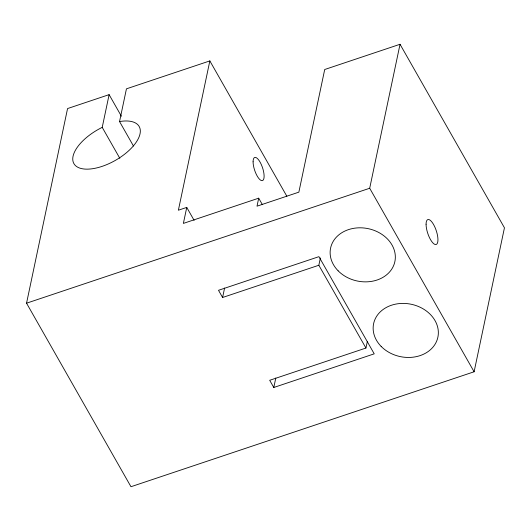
<?xml version="1.0" encoding="UTF-8"?>
<svg xmlns="http://www.w3.org/2000/svg" width="531" height="531" viewBox="0 0 531 531"><rect width="100%" height="100%" fill="white"/><g stroke="black" fill="none" stroke-linecap="round" stroke-linejoin="round"><path stroke-width="0.8" d="M109.12 94.644L102.224 127.367A37.535 17.682 -29.6 0 0 76.544 166.488A37.535 17.682 -29.6 0 0 131.389 148.116A37.535 17.682 -29.6 0 0 119.548 121.559L126.444 88.836L209.845 60.906L178.383 210.21L186.753 207.409L183.381 223.405L258.703 198.176L257.017 206.174L298.86 192.156L324.706 69.508L400.035 44.279L504.45 227.806L474.11 371.78L130.965 486.721L26.55 303.194L67.563 108.563L109.12 94.644L121.4 116.236M320.379 257.96L318.839 265.254L222.595 297.493L224.593 288.014M474.11 371.78L369.695 188.253L400.035 44.279M222.595 297.493L218.5 290.298L318.932 256.659L374.222 353.838L273.79 387.484L269.695 380.289L365.945 348.044L367.313 341.566M273.79 387.484L275.795 377.999M26.55 303.194L369.695 188.253M209.845 60.906L286.826 196.211M318.839 265.254L365.945 348.044M258.703 198.176L262.387 204.647M186.753 207.409L194.12 220.365M119.548 121.559L133.473 146.032M102.224 127.367L119.827 158.311M338.147 270.83A32.842 26.742 11.9 0 0 393.577 265.699A32.842 26.742 11.9 0 0 356.474 227.965A32.842 26.742 11.9 0 0 338.147 270.83M381.158 346.424A32.842 26.742 11.9 0 0 436.588 341.3A32.842 26.742 11.9 0 0 399.485 303.566A32.842 26.742 11.9 0 0 381.158 346.424M426.074 224.228A13.136 4.46 71.5 0 0 434.955 244.426A13.136 4.46 71.5 0 0 435.015 227.421A13.136 4.46 71.5 0 0 426.074 224.228M253.088 161.789A12.2 4.142 71.5 0 0 261.338 180.54A12.2 4.142 71.5 0 0 261.391 164.749A12.2 4.142 71.5 0 0 253.088 161.789"/></g></svg>
